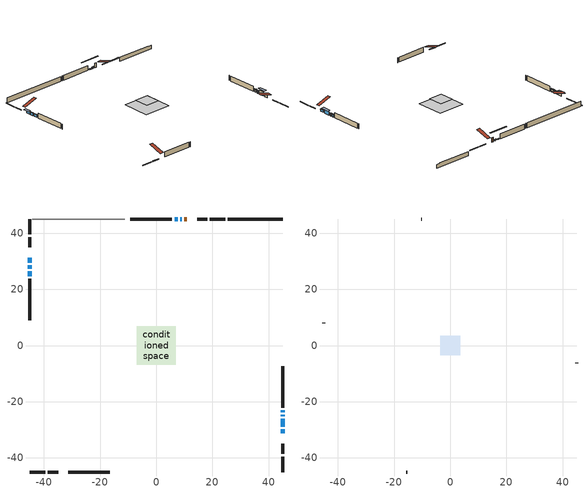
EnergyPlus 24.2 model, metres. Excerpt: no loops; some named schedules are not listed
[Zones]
conditioned space
 floor adiabatic (AdiabaticFloorConstruction): -6.93,-6.93 -6.93,6.93 6.93,6.93 6.93,-6.93 z0.61
 floor foundation (Slab1 construction): -3.52,-3.52 -3.52,3.52 3.52,3.52 3.52,-3.52 z-1.37
 wall outside (RimJoist1 construction): 24.63,45.07 19.15,45.07 / -45.07,-45.07 -39.58,-45.07 / -45.07,45.07 -45.07,39.58 / 45.07,-45.07 45.07,-39.58 z0.61:0.91
 wall outside (RimJoist2 construction): 18.22,45.07 14.56,45.07 / -38.65,-45.07 -34.99,-45.07 / -45.07,38.65 -45.07,34.99 / 45.07,-38.65 45.07,-34.99 z0.61:0.91
 wall outside (AdiabaticWallConstruction 1): 10.89,45.07 10.06,45.07 z0.61:2.64
 wall outside (AdiabaticWallConstruction): 45.07,-31.33 45.07,-29.83 z0.61:1.7; 45.07,-28.9 45.07,-26.16 z0.61:2.62; -45.07,31.33 -45.07,29.52 / -45.07,28.6 -45.07,27.4 / -45.07,26.47 -45.07,24.74 z0.61:1.78; 45.07,-25.23 45.07,-24.74 z0.61:1.68; 45.07,-23.82 45.07,-23.05 z0.61:1.81; 9.14,45.07 8.57,45.07 z0.61:1.05; 7.65,45.07 6.53,45.07 z0.61:1.04
 wall outside (Wall1 construction): 5.6,45.07 -9.2,45.07 / -31.33,-45.07 -16.53,-45.07 / -45.07,23.81 -45.07,9.01 / 45.07,-22.13 45.07,-7.33 z0.61:3.05
 wall foundation (FoundationWall1 construction): 25.56,45.07,-1.37 25.56,45.07,0.61 43.12,45.07,0.61 43.12,45.07,0.36 45.07,45.07,0.36 45.07,45.07,-1.37
 wall adiabatic (Wall4 construction): -11.25,45.07 -44.14,45.07 z0.61:3.05
 window (WindowConstruction): 45.07,-31.33 45.07,-29.83 z0.61:1.7
 window (WindowConstruction 1): 45.07,-28.9 45.07,-26.16 z0.61:2.62
 window (WindowConstruction 2): -45.07,31.33 -45.07,29.52 z0.61:1.78
 window (WindowConstruction 3): 45.07,-25.23 45.07,-24.75 z0.61:1.68
 window (WindowConstruction 4): 45.07,-23.82 45.07,-23.06 z0.61:1.8
 window (WindowConstruction 5): -45.07,28.6 -45.07,27.4 z0.61:1.78
 window (WindowConstruction 6): -45.07,26.47 -45.07,24.74 z0.61:1.78
 window (WindowConstruction 7): 9.13,45.07 8.58,45.07 z0.61:1.04
 window (WindowConstruction 8): 7.65,45.07 6.53,45.07 z0.61:1.04
 door (Door): 10.89,45.07 10.06,45.07 z0.61:2.64
 ceiling adiabatic (AdiabaticFloorConstruction): 6.93,-6.93 6.93,6.93 -6.93,6.93 -6.93,-6.93 z0.61
attic - vented
 floor to conditioned space (Floor1 construction Reversed): -3.52,-3.52 -3.52,3.52 3.52,3.52 3.52,-3.52 z3.05
 wall outside (Wall3 construction): -10.13,45.07 -10.32,45.07 / -15.6,-45.07 -15.4,-45.07 / -45.07,8.09 -45.07,7.89 / 45.07,-6.4 45.07,-6.2 z0.61:3.05
 roof outside (Roof1 construction): 11.82,45.07,3.05 11.82,38.21,5.34 13.63,38.21,5.34 13.63,45.07,3.05; -32.26,-45.07,3.05 -32.26,-38.21,5.34 -34.07,-38.21,5.34 -34.07,-45.07,3.05; -45.07,32.26,3.05 -38.21,32.26,5.34 -38.21,34.07,5.34 -45.07,34.07,3.05; 45.07,-32.26,3.05 38.21,-32.26,5.34 38.21,-34.07,5.34 45.07,-34.07,3.05
shading: 45.07,-29.68 45.07,-31.48 45.37,-31.48 45.37,-29.68 z1.85; 45.07,-25.55 45.07,-29.51 46.29,-29.51 46.29,-25.55 z3.23; -45.07,28.91 -45.07,31.94 -46.29,31.94 -46.29,28.91 z2.39; 45.07,-24.45 45.07,-25.53 45.37,-25.53 45.37,-24.45 z1.98; 45.07,-22.76 45.07,-24.12 45.37,-24.12 45.37,-22.76 z2.1; -45.07,27.1 -45.07,28.89 -45.37,28.89 -45.37,27.1 z2.08; -45.07,24.44 -45.07,26.77 -45.37,26.77 -45.37,24.44 z2.08; 8.28,45.07 9.43,45.07 9.43,45.37 8.28,45.37 z1.34; 1.96,45.07 12.22,45.07 12.22,45.53 1.96,45.53 z5.61
[Building]
Building 1: Terrain=Suburbs
[Site:Location]
Toronto Intl AP_ON: Latitude {deg}=43.68; Longitude {deg}=-79.63; Time Zone {hr}=-5; Elevation {m}=173; Keep Site Location Information=Yes
[Site:GroundTemperature:Shallow]
4.59119, 2.66285, 2.50842, 3.42352, 7.09712, 10.7536, 13.9236, 15.9317, 16.1023, 14.4691, 11.3799, 7.83558
[Site:WaterMainsTemperature]
Calculation Method=Schedule; Temperature Schedule=mains temperature schedule
[Material] Roughness=Rough; Thermal Absorptance=0.9
Name | Thickness {m} | Conductivity {W/m-K} | Density {kg/m3} | Specific Heat {J/kg-K} | Solar Absorptance | Visible Absorptance
asphalt or fiberglass shingles | 0.00635 | 0.162714 | 1121.4 | 1465.45 | 0.4 | 0.4
ceiling stud and cavity | 0.1397 | 0.0798965 | 65.682 | 1177.47 | 0.7 | 0.7
concrete 4.0 in. | 0.1016 | 1.803125 | 2242.8 | 837.4 | 0.7 | 0.7
concrete 8.0 in. | 0.2032 | 1.803125 | 2242.8 | 837.4 | 0.7 | 0.7
door material | 0.04445 | 0.20624 | 512.64 | 1214.23 | 0.7 | 0.7
exterior vertical ins | 0.0407268 | 0.029427 | 32.04 | 1214.23 | 0.7 | 0.7
floor covering | 0.0127 | 0.0433444 | 54.468 | 1339.84 | 0.6 | 0.6
floor rigid ins; wall rigid ins | 0.512978 | 0.029427 | 32.04 | 1214.23 | 0.7 | 0.7
floor stud and cavity | 0.1397 | 1.75129 | 37.0049 | 1207.88 | 0.7 | 0.7
furniture material conditioned space 1 | 0.1524 | 0.115458 | 640.8 | 1214.23 | 0.6 | 0.6
gypsum board | 0.0127 | 0.160291 | 801 | 837.4 | 0.6 | 0.6
gypsum board 1 | 0.0127 | 0.160291 | 801 | 837.4 | 0.7 | 0.7
osb sheathing 0.5 in. | 0.0127 | 0.115458 | 512.64 | 1214.23 | 0.7 | 0.7
osb sheathing 0.5 in. 1 | 0.0127 | 0.115458 | 512.64 | 1214.23 | 0.4 | 0.4
osb sheathing 0.75 in. | 0.01905 | 0.115458 | 512.64 | 1214.23 | 0.7 | 0.7
osb sheathing 2.0 in. | 0.0508 | 0.115458 | 512.64 | 1214.23 | 0.7 | 0.7
rim joist stud and cavity | 0.0508 | 0.177588 | 50.32683 | 1063.81 | 0.6 | 0.6
rim joist stud and cavity 1 | 0.0508 | 0.0399817 | 125.044 | 1163.47 | 0.6 | 0.6
wall stud and cavity | 0.1397 | 0.0805465 | 139.0536 | 1170.24 | 0.7 | 0.7
wall stud and cavity 1 | 0.0889 | 6.9971 | 50.32683 | 1063.81 | 0.6 | 0.6
wall stud and cavity 2 | 0.1397 | 0.0736287 | 139.0536 | 1170.24 | 0.7 | 0.7
wall stud and cavity 3 | 0.0889 | 0.380278 | 52.3479 | 1209.89 | 0.7 | 0.7
wall stud and cavity 4 | 0.0889 | 0.391764 | 83.0341 | 1211.67 | 0.7 | 0.7
wood siding | 0.0254 | 0.102417 | 544.68 | 1172.36 | 0.4 | 0.4
wood siding 1 | 0.00254 | 0.102417 | 544.68 | 1172.36 | 0.4 | 0.4
wood siding 2; wood siding 3; wood siding 4 | 0.0254 | 0.102417 | 544.68 | 1172.36 | 0.7 | 0.7
[WindowMaterial:SimpleGlazingSystem]
Name | U-Factor {W/m2-K} | Solar Heat Gain Coefficient
WindowMaterial | 2.78676 | 0.61
WindowMaterial 1 | 2.79698 | 0.66
WindowMaterial 2 | 3.55329 | 0.7
WindowMaterial 3 | 4.349348 | 0.64
WindowMaterial 4 | 3.92463 | 0.68
WindowMaterial 5 | 3.69524 | 0.69
WindowMaterial 6 | 3.56635 | 0.7
WindowMaterial 7 | 4.95519 | 0.61
WindowMaterial 8 | 6.70685 | 0.55
[Construction]
AdiabaticFloorConstruction: floor stud and cavity, floor rigid ins, osb sheathing 0.75 in., floor covering
AdiabaticWallConstruction: wood siding 3, wall rigid ins, wall stud and cavity 3, gypsum board
AdiabaticWallConstruction 1: wood siding 4, wall rigid ins, wall stud and cavity 3, gypsum board
Door: door material
Floor1 construction Reversed: gypsum board, ceiling stud and cavity
FoundationWall1 construction: concrete 8.0 in., gypsum board 1
furniture construction conditioned space 1: furniture material conditioned space 1
PartitionWallConstruction: gypsum board, wall stud and cavity 4, gypsum board
RimJoist1 construction: wood siding 2, rim joist stud and cavity
RimJoist2 construction: wood siding 2, osb sheathing 2.0 in., rim joist stud and cavity 1
Roof1 construction: asphalt or fiberglass shingles
Slab1 construction: concrete 4.0 in.
Wall1 construction: wood siding, osb sheathing 0.5 in., wall stud and cavity, gypsum board
Wall3 construction: wood siding 1, wall stud and cavity 1
Wall4 construction: osb sheathing 0.5 in. 1, wall stud and cavity 2, gypsum board
WindowConstruction: WindowMaterial
WindowConstruction 1: WindowMaterial 1
WindowConstruction 2: WindowMaterial 2
WindowConstruction 3: WindowMaterial 3
WindowConstruction 4: WindowMaterial 4
WindowConstruction 5: WindowMaterial 5
WindowConstruction 6: WindowMaterial 6
WindowConstruction 7: WindowMaterial 7
WindowConstruction 8: WindowMaterial 8
[Zone] Multiplier=1; Part of Total Floor Area=Yes
Name | Volume {m3}
attic - vented | 18.4163
conditioned space | 393.2
[Space]
Name | Zone | Volume {m3}
attic - vented 1 | attic - vented | 18.4163
conditioned space 1 | conditioned space | 393.2
[ZoneInfiltration:EffectiveLeakageArea]
infil attic - vented 1: Zone or Space=attic - vented 1; Schedule=Always On Discrete; Effective Air Leakage Area {cm2}=2052.83; Stack Coefficient=0.00032858; Wind Coefficient=1.22473e-05
[ZoneMixing]
whole house fan mix: Zone or Space=attic - vented; Schedule=Always On Continuous; Design Flow Rate Calculation Method=Flow/Zone; Design Flow Rate {m3/s}=0; Source Zone or Space=conditioned space
[SurfaceProperty:ExposedFoundationPerimeter]
Slab1: Exposed Perimeter Calculation Method=TotalExposedPerimeter; Total Exposed Perimeter {m}=19.507
[InternalMass] Zone or ZoneList=conditioned space; Space or SpaceList=conditioned space 1
Name | Construction | Surface Area {m2}
furniture mass conditioned space 1 | furniture construction conditioned space 1 | 96.6801
partition wall mass | PartitionWallConstruction | 241.7
[Lights]
interior lighting: Zone or ZoneList or Space or SpaceList=conditioned space 1; Schedule=interior lighting schedule; Design Level Calculation Method=LightingLevel; Lighting Level {W}=343.2; Return Air Fraction=0; Fraction Radiant=0.6; Fraction Visible=0.2; Fraction Replaceable=1
[People]
occupants: Zone or ZoneList or Space or SpaceList=conditioned space 1; Number of People Schedule=occupants schedule; Number of People Calculation Method=People; Number of People=3; Fraction Radiant=0.314171; Sensible Heat Fraction=0.56303; Activity Level Schedule=occupants activity schedule; Carbon Dioxide Generation Rate {m3/s-W}=0; Enable ASHRAE 55 Comfort Warnings=No; Mean Radiant Temperature Calculation Type=EnclosureAveraged
[ElectricEquipment] Zone or ZoneList or Space or SpaceList=conditioned space 1; Design Level Calculation Method=EquipmentLevel
Name | Schedule | Design Level {W} | Fraction Latent | Fraction Radiant | Fraction Lost
clothes dryer | clothes dryer schedule | 140.772 | 0.015 | 0.081 | 0.85
clothes washer | clothes washer schedule | 32.1985 | 0.03 | 0.162 | 0.7
cooking range | cooking range schedule | 208.969 | 0.08 | 0.432 | 0.2
dishwasher | dishwasher schedule | 66.8632 | 0.3 | 0.18 | 0.4
fridge | fridge schedule | 72.9452 | 0 | 0.6 | 0
mech vent bath fan 0 | mech vent bath fan 0 schedule | 50.2 | 0 | 0 | 1
mech vent bath fan 1 | mech vent bath fan 1 schedule | 50.2 | 0 | 0 | 1
mech vent house fan | mech vent house fan schedule | 0 | 0 | 0 | 1
mech vent house fan cfis | mech vent house fan cfis schedule | 0 | 0 | 0 | 0
mech vent range fan 0 | mech vent range fan 0 schedule | 57 | 0 | 0 | 1
misc plug loads | misc plug loads schedule | 494.7 | 0.045 | 0.513 | 0.1
whole house fan | Always On Discrete | 0 | 0 | 0 | 1
[OtherEquipment] Zone or ZoneList or Space or SpaceList=conditioned space 1; Design Level Calculation Method=EquipmentLevel
Name | Fuel Type | Schedule | Design Level {W} | Fraction Latent | Fraction Radiant | Fraction Lost
clothes dryer 1 | Electricity | clothes dryer schedule | 0 | 0.015 | 0.081 | 0.85
cooking range 1 | Electricity | cooking range schedule | 0 | 0.08 | 0.432 | 0.2
general water use latent | None | general water use schedule | 59.3978 | 1 | 0 | 0
general water use sensible | None | general water use schedule | -58.539 | 0 | 0.6 | 0
mech vent house fan latent load | None | Always On Discrete | 0 | 1 | 0 | 0
mech vent house fan sensible load | None | Always On Discrete | 0 | 0 | 0 | 0
water heater energy adjustment1 | NaturalGas | Always On Discrete | 0.01 | 0 | 0 | 1
[ZoneInfiltration:DesignFlowRate] Zone or ZoneList or Space or SpaceList=conditioned space 1; Schedule=Always On Discrete; Design Flow Rate Calculation Method=Flow/Zone; Design Flow Rate {m3/s}=0
infil flow; natural vent flow; whole house fan flow
[AvailabilityManager:Scheduled]
furnace airloop Availability Manager: Schedule=Always On Discrete
[Foundation:Kiva]
Foundation Kiva 1: Initial Indoor Air Temperature {C}=18; Wall Height Above Grade {m}=0.609996; Wall Depth Below Slab {m}=0.2032; Custom Block Material Name 1=exterior vertical ins; Custom Block Depth 1 {m}=1.98001; Custom Block X Position 1 {m}=0.2159; Custom Block Z Position 1 {m}=0
[Foundation:Kiva:Settings]
Soil Conductivity {W/m-K}=0.849921; Soil Density {kg/m3}=1842.3; Soil Specific Heat {J/kg-K}=418.7; Ground Solar Absorptivity=0.9; Ground Thermal Absorptivity=0.9; Ground Surface Roughness {m}=0.03; Far-Field Width {m}=40; Deep-Ground Boundary Condition=ZeroFlux; Deep-Ground Depth {m}=40; Minimum Cell Dimension {m}=0.2; Maximum Cell Growth Coefficient=3; Simulation Timestep=Timestep
[Exterior:Lights]
exterior lighting: Schedule=exterior lighting schedule; Design Level {W}=75.6
[EnergyManagementSystem:GlobalVariable]
furnace_airloop_Fan_RTF
infil_program_Qfan
infil_program_Qinf
natural_vent_program_Qnv
natural_vent_program_Qwhf
[EnergyManagementSystem:Sensor]
Name | Output:Variable or Output:Meter Index Key | Output:Variable or Output:Meter
airflow_gain | infil flow | Infiltration Sensible Heat Gain Energy
airflow_gain_1 | natural vent flow | Infiltration Sensible Heat Gain Energy
airflow_gain_2 | whole house fan flow | Infiltration Sensible Heat Gain Energy
airflow_loss | infil flow | Infiltration Sensible Heat Loss Energy
airflow_loss_1 | natural vent flow | Infiltration Sensible Heat Loss Energy
airflow_loss_2 | whole house fan flow | Infiltration Sensible Heat Loss Energy
clg_load_cond |  | Cooling:EnergyTransfer:Zone:CONDITIONED SPACE
clg_sp_s; clg_sp_s_1 | cooling setpoint | Schedule Value
clothes_dryer_exhaust_0_sch_s | clothes dryer exhaust 0 schedule | Schedule Value
cool_season | cooling season schedule | Schedule Value
htg_load_cond |  | Heating:EnergyTransfer:Zone:CONDITIONED SPACE
htg_sp_s; htg_sp_s_1 | heating setpoint | Schedule Value
ig_ee_conv | clothes dryer | Electric Equipment Convective Heating Energy
ig_ee_conv_2 | cooking range | Electric Equipment Convective Heating Energy
ig_ee_conv_4 | fridge | Electric Equipment Convective Heating Energy
ig_ee_conv_5 | misc plug loads | Electric Equipment Convective Heating Energy
ig_ee_conv_6 | whole house fan | Electric Equipment Convective Heating Energy
ig_ee_rad | clothes dryer | Electric Equipment Radiant Heating Energy
ig_ee_rad_2 | cooking range | Electric Equipment Radiant Heating Energy
ig_ee_rad_4 | fridge | Electric Equipment Radiant Heating Energy
ig_ee_rad_5 | misc plug loads | Electric Equipment Radiant Heating Energy
ig_ee_rad_6 | whole house fan | Electric Equipment Radiant Heating Energy
ig_lgt_conv | interior lighting | Lights Convective Heating Energy
ig_lgt_rad | interior lighting | Lights Radiant Heating Energy
ig_lgt_vis | interior lighting | Lights Visible Radiation Heating Energy
ig_oe_conv | clothes dryer 1 | Other Equipment Convective Heating Energy
ig_oe_conv_1 | cooking range 1 | Other Equipment Convective Heating Energy
ig_oe_conv_2 | general water use latent | Other Equipment Convective Heating Energy
ig_oe_conv_3 | general water use sensible | Other Equipment Convective Heating Energy
ig_oe_conv_4 | water heater energy adjustment1 | Other Equipment Convective Heating Energy
ig_oe_rad | clothes dryer 1 | Other Equipment Radiant Heating Energy
ig_oe_rad_1 | cooking range 1 | Other Equipment Radiant Heating Energy
ig_oe_rad_2 | general water use latent | Other Equipment Radiant Heating Energy
ig_oe_rad_3 | general water use sensible | Other Equipment Radiant Heating Energy
ig_oe_rad_4 | water heater energy adjustment1 | Other Equipment Radiant Heating Energy
ig_ppl_conv | occupants | People Convective Heating Energy
ig_ppl_rad | occupants | People Radiant Heating Energy
im_conv | furniture mass conditioned space 1 | Surface Inside Face Convection Heat Gain Energy
im_conv_1 | partition wall mass | Surface Inside Face Convection Heat Gain Energy
im_ig | furniture mass conditioned space 1 | Surface Inside Face Internal Gains Radiation Heat Gain Energy
im_ig_1 | partition wall mass | Surface Inside Face Internal Gains Radiation Heat Gain Energy
im_lgt | furniture mass conditioned space 1 | Surface Inside Face Lights Radiation Heat Gain Energy
im_lgt_1 | partition wall mass | Surface Inside Face Lights Radiation Heat Gain Energy
im_sol | furniture mass conditioned space 1 | Surface Inside Face Solar Radiation Heat Gain Energy
im_sol_1 | partition wall mass | Surface Inside Face Solar Radiation Heat Gain Energy
im_surf | furniture mass conditioned space 1 | Surface Inside Face Net Surface Thermal Radiation Heat Gain Energy
im_surf_1 | partition wall mass | Surface Inside Face Net Surface Thermal Radiation Heat Gain Energy
mech_vent_bath_fan_0_sch_s | mech vent bath fan 0 schedule | Schedule Value
mech_vent_bath_fan_1_sch_s | mech vent bath fan 1 schedule | Schedule Value
mech_vent_range_fan_0_sch_s | mech vent range fan 0 schedule | Schedule Value
mv_conv | mech vent bath fan 0 | Electric Equipment Convective Heating Energy
mv_conv_1 | mech vent bath fan 1 | Electric Equipment Convective Heating Energy
mv_conv_2 | mech vent house fan | Electric Equipment Convective Heating Energy
mv_conv_3 | mech vent house fan cfis | Electric Equipment Convective Heating Energy
mv_conv_4 | mech vent range fan 0 | Electric Equipment Convective Heating Energy
mv_conv_5 | mech vent house fan latent load | Other Equipment Convective Heating Energy
mv_conv_6 | mech vent house fan sensible load | Other Equipment Convective Heating Energy
mv_rad | mech vent bath fan 0 | Electric Equipment Radiant Heating Energy
mv_rad_1 | mech vent bath fan 1 | Electric Equipment Radiant Heating Energy
mv_rad_2 | mech vent house fan | Electric Equipment Radiant Heating Energy
mv_rad_3 | mech vent house fan cfis | Electric Equipment Radiant Heating Energy
mv_rad_4 | mech vent range fan 0 | Electric Equipment Radiant Heating Energy
mv_rad_5 | mech vent house fan latent load | Other Equipment Radiant Heating Energy
mv_rad_6 | mech vent house fan sensible load | Other Equipment Radiant Heating Energy
natural_vent_s | natural vent schedule | Schedule Value
out_pb_s |  | Site Outdoor Air Barometric Pressure
out_wt_s |  | Site Outdoor Air Humidity Ratio
site_vw_s |  | Site Wind Speed
ss_back_out | Window1 | Surface Window Shortwave from Zone Back Out Window Heat Transfer Rate
ss_back_out_1 | Window2 | Surface Window Shortwave from Zone Back Out Window Heat Transfer Rate
ss_back_out_2 | Window3 | Surface Window Shortwave from Zone Back Out Window Heat Transfer Rate
ss_back_out_3 | Window4 | Surface Window Shortwave from Zone Back Out Window Heat Transfer Rate
ss_back_out_4 | Window5 | Surface Window Shortwave from Zone Back Out Window Heat Transfer Rate
ss_back_out_5 | Window6 | Surface Window Shortwave from Zone Back Out Window Heat Transfer Rate
ss_back_out_6 | Window7 | Surface Window Shortwave from Zone Back Out Window Heat Transfer Rate
ss_back_out_7 | Window8 | Surface Window Shortwave from Zone Back Out Window Heat Transfer Rate
ss_back_out_8 | Window9 | Surface Window Shortwave from Zone Back Out Window Heat Transfer Rate
ss_conv | Door1 | Surface Inside Face Convection Heat Gain Energy
ss_conv_1 | Window1 | Surface Inside Face Convection Heat Gain Energy
ss_conv_2 | Window2 | Surface Inside Face Convection Heat Gain Energy
ss_conv_3 | Window3 | Surface Inside Face Convection Heat Gain Energy
ss_conv_4 | Window4 | Surface Inside Face Convection Heat Gain Energy
ss_conv_5 | Window5 | Surface Inside Face Convection Heat Gain Energy
ss_conv_6 | Window6 | Surface Inside Face Convection Heat Gain Energy
ss_conv_7 | Window7 | Surface Inside Face Convection Heat Gain Energy
ss_conv_8 | Window8 | Surface Inside Face Convection Heat Gain Energy
ss_conv_9 | Window9 | Surface Inside Face Convection Heat Gain Energy
ss_ig | Door1 | Surface Inside Face Internal Gains Radiation Heat Gain Energy
ss_ig_1 | Window1 | Surface Inside Face Internal Gains Radiation Heat Gain Energy
ss_ig_2 | Window2 | Surface Inside Face Internal Gains Radiation Heat Gain Energy
ss_ig_3 | Window3 | Surface Inside Face Internal Gains Radiation Heat Gain Energy
ss_ig_4 | Window4 | Surface Inside Face Internal Gains Radiation Heat Gain Energy
ss_ig_5 | Window5 | Surface Inside Face Internal Gains Radiation Heat Gain Energy
ss_ig_6 | Window6 | Surface Inside Face Internal Gains Radiation Heat Gain Energy
ss_ig_7 | Window7 | Surface Inside Face Internal Gains Radiation Heat Gain Energy
ss_ig_8 | Window8 | Surface Inside Face Internal Gains Radiation Heat Gain Energy
ss_ig_9 | Window9 | Surface Inside Face Internal Gains Radiation Heat Gain Energy
ss_lgt | Door1 | Surface Inside Face Lights Radiation Heat Gain Energy
ss_sol | Door1 | Surface Inside Face Solar Radiation Heat Gain Energy
ss_surf | Door1 | Surface Inside Face Net Surface Thermal Radiation Heat Gain Energy
ss_surf_1 | Window1 | Surface Inside Face Net Surface Thermal Radiation Heat Gain Energy
ss_surf_2 | Window2 | Surface Inside Face Net Surface Thermal Radiation Heat Gain Energy
ss_surf_3 | Window3 | Surface Inside Face Net Surface Thermal Radiation Heat Gain Energy
ss_surf_4 | Window4 | Surface Inside Face Net Surface Thermal Radiation Heat Gain Energy
ss_surf_5 | Window5 | Surface Inside Face Net Surface Thermal Radiation Heat Gain Energy
ss_surf_6 | Window6 | Surface Inside Face Net Surface Thermal Radiation Heat Gain Energy
ss_surf_7 | Window7 | Surface Inside Face Net Surface Thermal Radiation Heat Gain Energy
ss_surf_8 | Window8 | Surface Inside Face Net Surface Thermal Radiation Heat Gain Energy
ss_surf_9 | Window9 | Surface Inside Face Net Surface Thermal Radiation Heat Gain Energy
ss_trans_in | Window1 | Surface Window Transmitted Solar Radiation Rate
ss_trans_in_1 | Window2 | Surface Window Transmitted Solar Radiation Rate
ss_trans_in_2 | Window3 | Surface Window Transmitted Solar Radiation Rate
ss_trans_in_3 | Window4 | Surface Window Transmitted Solar Radiation Rate
ss_trans_in_4 | Window5 | Surface Window Transmitted Solar Radiation Rate
ss_trans_in_5 | Window6 | Surface Window Transmitted Solar Radiation Rate
ss_trans_in_6 | Window7 | Surface Window Transmitted Solar Radiation Rate
ss_trans_in_7 | Window8 | Surface Window Transmitted Solar Radiation Rate
ss_trans_in_8 | Window9 | Surface Window Transmitted Solar Radiation Rate
ss_trans_out | Window1 | Surface Inside Face Initial Transmitted Diffuse Transmitted Out Window Solar Radiation Rate
ss_trans_out_1 | Window2 | Surface Inside Face Initial Transmitted Diffuse Transmitted Out Window Solar Radiation Rate
ss_trans_out_2 | Window3 | Surface Inside Face Initial Transmitted Diffuse Transmitted Out Window Solar Radiation Rate
ss_trans_out_3 | Window4 | Surface Inside Face Initial Transmitted Diffuse Transmitted Out Window Solar Radiation Rate
ss_trans_out_4 | Window5 | Surface Inside Face Initial Transmitted Diffuse Transmitted Out Window Solar Radiation Rate
ss_trans_out_5 | Window6 | Surface Inside Face Initial Transmitted Diffuse Transmitted Out Window Solar Radiation Rate
ss_trans_out_6 | Window7 | Surface Inside Face Initial Transmitted Diffuse Transmitted Out Window Solar Radiation Rate
ss_trans_out_7 | Window8 | Surface Inside Face Initial Transmitted Diffuse Transmitted Out Window Solar Radiation Rate
ss_trans_out_8 | Window9 | Surface Inside Face Initial Transmitted Diffuse Transmitted Out Window Solar Radiation Rate
s_conv | Floor1 | Surface Inside Face Convection Heat Gain Energy
s_conv_1 | FoundationWall1 | Surface Inside Face Convection Heat Gain Energy
s_conv_10 | RimJoist2:270 | Surface Inside Face Convection Heat Gain Energy
s_conv_11 | RimJoist2:90 | Surface Inside Face Convection Heat Gain Energy
s_conv_12 | Slab1 | Surface Inside Face Convection Heat Gain Energy
s_conv_13 | Wall1:0 | Surface Inside Face Convection Heat Gain Energy
s_conv_14 | Wall1:180 | Surface Inside Face Convection Heat Gain Energy
s_conv_15 | Wall1:270 | Surface Inside Face Convection Heat Gain Energy
s_conv_16 | Wall1:90 | Surface Inside Face Convection Heat Gain Energy
s_conv_17 | Wall4 | Surface Inside Face Convection Heat Gain Energy
s_conv_2 | inferred conditioned ceiling | Surface Inside Face Convection Heat Gain Energy
s_conv_3 | inferred conditioned floor | Surface Inside Face Convection Heat Gain Energy
s_conv_4 | RimJoist1:0 | Surface Inside Face Convection Heat Gain Energy
s_conv_5 | RimJoist1:180 | Surface Inside Face Convection Heat Gain Energy
s_conv_6 | RimJoist1:270 | Surface Inside Face Convection Heat Gain Energy
s_conv_7 | RimJoist1:90 | Surface Inside Face Convection Heat Gain Energy
s_conv_8 | RimJoist2:0 | Surface Inside Face Convection Heat Gain Energy
s_conv_9 | RimJoist2:180 | Surface Inside Face Convection Heat Gain Energy
s_ig | Floor1 | Surface Inside Face Internal Gains Radiation Heat Gain Energy
s_ig_1 | FoundationWall1 | Surface Inside Face Internal Gains Radiation Heat Gain Energy
s_ig_10 | RimJoist2:270 | Surface Inside Face Internal Gains Radiation Heat Gain Energy
s_ig_11 | RimJoist2:90 | Surface Inside Face Internal Gains Radiation Heat Gain Energy
s_ig_12 | Slab1 | Surface Inside Face Internal Gains Radiation Heat Gain Energy
s_ig_13 | Wall1:0 | Surface Inside Face Internal Gains Radiation Heat Gain Energy
s_ig_14 | Wall1:180 | Surface Inside Face Internal Gains Radiation Heat Gain Energy
s_ig_15 | Wall1:270 | Surface Inside Face Internal Gains Radiation Heat Gain Energy
s_ig_16 | Wall1:90 | Surface Inside Face Internal Gains Radiation Heat Gain Energy
s_ig_17 | Wall4 | Surface Inside Face Internal Gains Radiation Heat Gain Energy
s_ig_2 | inferred conditioned ceiling | Surface Inside Face Internal Gains Radiation Heat Gain Energy
s_ig_3 | inferred conditioned floor | Surface Inside Face Internal Gains Radiation Heat Gain Energy
s_ig_4 | RimJoist1:0 | Surface Inside Face Internal Gains Radiation Heat Gain Energy
s_ig_5 | RimJoist1:180 | Surface Inside Face Internal Gains Radiation Heat Gain Energy
s_ig_6 | RimJoist1:270 | Surface Inside Face Internal Gains Radiation Heat Gain Energy
s_ig_7 | RimJoist1:90 | Surface Inside Face Internal Gains Radiation Heat Gain Energy
s_ig_8 | RimJoist2:0 | Surface Inside Face Internal Gains Radiation Heat Gain Energy
s_ig_9 | RimJoist2:180 | Surface Inside Face Internal Gains Radiation Heat Gain Energy
s_lgt | Floor1 | Surface Inside Face Lights Radiation Heat Gain Energy
